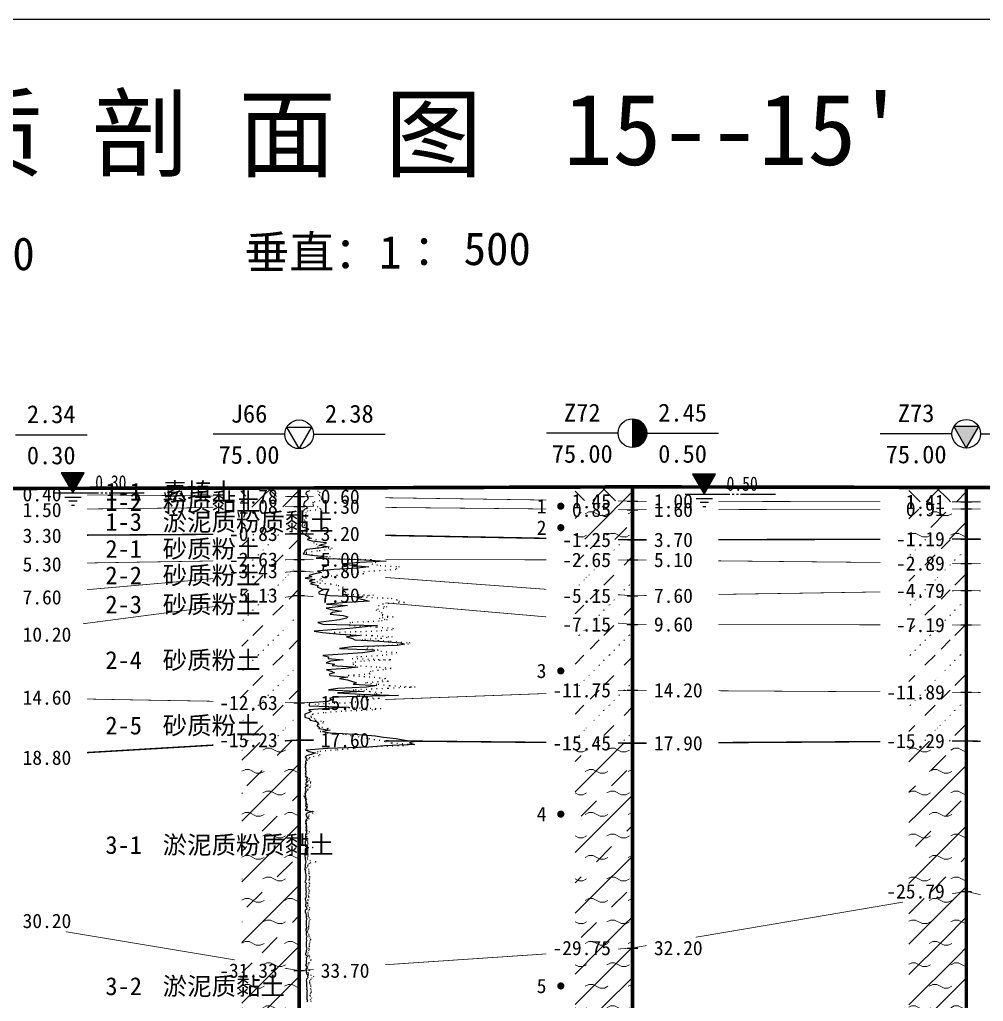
# Model space of a CAD drawing. Extents: x -37 to 3540, y -1485 to 297.
# Drawn here: x 1817.1 to 1951.6, y -449.1 to -312 of the extents above; entities that cross this region are included whole.
import ezdxf
from ezdxf.enums import TextEntityAlignment as Align

# ---------------------------------------------------------------- set-up
doc = ezdxf.new("R2010")
doc.units = 0
doc.linetypes.add('DOT', pattern=[6.35, 0, -6.35])
doc.layers.get('0').update_dxf_attribs({"linetype": 'CONTINUOUS'})
for name, color, linetype in [('CURVE', 200, 'CONTINUOUS'), ('FRAME', 7, 'CONTINUOUS'), ('HOLE', 41, 'CONTINUOUS'), ('SAMPLE', 1, 'CONTINUOUS'), ('STRATUM', 241, 'CONTINUOUS')]:
    doc.layers.add(name, color=color, linetype=linetype)
doc.layers.add('HATCH', color=7, linetype='CONTINUOUS', lineweight=13)
doc.styles.add('ST', font='')
doc.styles.get('ST').set_extended_font_data('SimSun')
pattern_1 = [(45, (1618.6395, -594), (-2.12132, 2.12132), [10, 0]), (135, (1618.6395, -594), (-2.12132, -2.12132), [10, 0])]
pattern_2 = [(45, (1618.6395, -594), (-4.24264, 4.24264), [10, 0]), (45, (1619.7005, -597.182), (-2.12132, 6.36396), [3, -3])]
pattern_3 = [(45, (1618.6395, -594), (-7e-07, 6.99998), [1.97196, -7.92754]), (45, (1621.4523, -591.171), (-7e-07, 6.99998), [1.99367, -7.90583]), (45, (1623.707, -588.918), (-7e-07, 6.99998), [1.81361, -8.08588]), (26.56505, (1618.6395, -590.5), (7, 7), [0.0965, -15.55598]), (36.8699, (1619.3395, -589.8), (7, 7), [0.19775, -34.80225]), (315, (1622.1395, -587.024), (6.99998, 1e-06), [0.03305, -9.86644]), (26.56505, (1622.1395, -594), (7, 7), [0.14475, -15.50773]), (26.56505, (1622.8395, -593.3), (7, 7), [0.10528, -15.5472]), (90, (1623.1895, -592.95), (-7, -5e-07), [0.02877, -6.97123]), (26.56505, (1623.5395, -592.6), (7, 7), [0.09101, -31.21394]), (36.8699, (1624.2395, -591.9), (7, 7), [0.11069, -34.88931]), (45, (1624.9395, -591.2), (-2e-07, 6.99998), [0.10911, -9.79038]), (315, (1625.5536, -590.452), (6.99998, 1e-06), [0.03305, -9.86644]), (36.8699, (1620.0395, -589.1), (7, 7), [0.10224, -34.89776]), (53.1301, (1620.7395, -588.4), (14, 21), [0.13438, -34.86562]), (53.1301, (1621.4395, -587.7), (14, 21), [0.12625, -34.87375])]
pattern_4 = [(45, (1618.6395, -594), (-4.24264, 4.24264), [10, 0]), (45, (1619.7005, -597.182), (-2.12132, 6.36396), [3, -3]), (26.565, (1619.7136, -594.2536), (5.999823, 5.999812), [0.567, -12.849]), (0, (1619.1466, -594.2536), (0, 6), [0.567, -5.433]), (26.565, (1617.0582, -594), (5.999823, 5.999812), [0.567, -12.849]), (0, (1617.5653, -593.7464), (0, 6), [0.567, -5.433]), (153.435, (1619.1466, -594.2536), (-5.999818, -5e-06), [1.134, -12.2826]), (26.565, (1622.7136, -591.2536), (5.999823, 5.999812), [0.567, -12.849]), (0, (1622.1466, -591.2536), (0, 6), [0.567, -5.433]), (26.565, (1620.0582, -591), (5.999823, 5.999812), [0.567, -12.849]), (0, (1620.5653, -590.7464), (0, 6), [0.567, -5.433]), (153.435, (1622.1466, -591.2536), (-5.999818, -5e-06), [1.134, -12.2826])]
pattern_5 = [(45, (1618.6395, -594), (-2.12132, 2.12132), [10, 0]), (26.565, (1619.7136, -594.2536), (5.999823, 5.999812), [0.567, -12.849]), (0, (1619.1466, -594.2536), (0, 6), [0.567, -5.433]), (26.565, (1617.0582, -594), (5.999823, 5.999812), [0.567, -12.849]), (0, (1617.5653, -593.7464), (0, 6), [0.567, -5.433]), (153.435, (1619.1466, -594.2536), (-5.999818, -5e-06), [1.134, -12.2826]), (26.565, (1622.7136, -591.2536), (5.999823, 5.999812), [0.567, -12.849]), (0, (1622.1466, -591.2536), (0, 6), [0.567, -5.433]), (26.565, (1620.0582, -591), (5.999823, 5.999812), [0.567, -12.849]), (0, (1620.5653, -590.7464), (0, 6), [0.567, -5.433]), (153.435, (1622.1466, -591.2536), (-5.999818, -5e-06), [1.134, -12.2826])]

# ---------------------------------------------------------------- blocks, each defined once
blk = doc.blocks.new('图头_剖面图A3')
at = {"style": 'ST'}
for s, height, p in [('工 程 地 质 剖 面 图', 10, (-15.09, 10.79)), ('比例尺：水平：1∶            垂直：1∶', 4.6, (-11.5, -5.76))]:
    blk.add_text(s, height=height, dxfattribs=at).set_placement(p, align=Align.MIDDLE_CENTER)
for tag, height, p in [('01_剖面号', 10, (64.41, 11.39)), ('03＿纵向比例', 4.6, (50.43, -5.28)), ('02_横向比例', 4.6, (-18.82, -5.99))]:
    blk.add_attdef(tag, text='', height=height, dxfattribs=at).set_placement(p, align=Align.MIDDLE_LEFT)
blk = doc.blocks.new('H_cpt_hole')
for p, q in [((-1.73, 1), (1.73, 1)), ((0, -2), (-1.73, 1)), ((1.73, 1), (0, -2))]:
    blk.add_line(p, q)
blk.add_circle((0, 0), 2)
blk = doc.blocks.new('H_sam_hole')
blk.add_line((0, 2), (0, -2))
at = {"const_width": 2}
blk.add_lwpolyline([(0, -1, 0.414214), (1, 0, 0.414214), (0, 1, 1)], format="xyb", dxfattribs=at)
blk.add_circle((0, 0), 2)
blk = doc.blocks.new('H_spt_hole')
blk.add_hatch(color=256).paths.add_polyline_path([(1.73, 1), (-1.73, 1), (0, -2)])
blk.add_lwpolyline([(0, -2), (1.73, 1), (-1.73, 1)], close=True)
blk.add_circle((0, 0), 2)
blk = doc.blocks.new('SampleSoilUndisturbed')
at = {"const_width": 0.5}
blk.add_lwpolyline([(-0.25, 0, 1), (0.25, 0, 1)], format="xyb", close=True, dxfattribs=at)
blk = doc.blocks.new('Gwl')
blk.add_lwpolyline([(0, 0, 0, 3.22, 0), (0, 2.79, 3.22, 3.22, 0)], format="xyseb")
blk.add_lwpolyline([(0, 0), (1.61, 2.79), (-1.61, 2.79)], close=True)
for points in [[(-2.63, 0), (3.61, 0)], [(3.93, 0), (4.21, 0)], [(4.53, 0), (4.8, 0)], [(5.09, 0), (9.99, 0)], [(-1.09, -0.61), (1.16, -0.61)], [(-0.54, -1.14), (0.61, -1.14)], [(-0.19, -1.74), (0.26, -1.74)]]:
    blk.add_lwpolyline(points)
at = {"style": 'ST', "width": 0.8}
blk.add_attdef('*GWL', (3.14, 0.45), '', height=2, dxfattribs=at)

msp = doc.modelspace()

# ---------------------------------------------------------------- hatches: boundary and pattern name
at = {"layer": 'HATCH'}
h = msp.add_hatch(dxfattribs=at)
h.set_pattern_fill('STT', color=50, style=0)
h.set_pattern_definition(pattern_1)
h.paths.add_polyline_path([(1856.12, -377.41), (1848.12, -377.42), (1848.12, -378.54), (1856.12, -378.61)])
h.paths.add_polyline_path([(1836.25, -381.78), (1852.2, -381.78), (1852.2, -376.84), (1836.25, -376.84)], flags=9)
h.paths.add_polyline_path([(1846.91, -380.09), (1853.61, -380.09), (1853.61, -377.16), (1846.91, -377.16)], flags=9)
h = msp.add_hatch(dxfattribs=at)
h.set_pattern_fill('FZNT', color=32, style=0)
h.set_pattern_definition(pattern_2)
h.paths.add_polyline_path([(1856.12, -378.61), (1848.12, -378.54), (1848.12, -380.1), (1856.12, -380.01)])
h.paths.add_polyline_path([(1836.25, -381.78), (1852.2, -381.78), (1852.2, -376.84), (1836.25, -376.84)], flags=9)
h.paths.add_polyline_path([(1846.91, -381.49), (1853.61, -381.49), (1853.61, -378.56), (1846.91, -378.56)], flags=9)
h.paths.add_polyline_path([(1846.91, -380.09), (1853.61, -380.09), (1853.61, -377.16), (1846.91, -377.16)], flags=9)
h = msp.add_hatch(dxfattribs=at)
h.set_pattern_fill('STT', color=50, style=0)
h.set_pattern_definition(pattern_1)
h.paths.add_polyline_path([(1902.63, -377.25), (1894.63, -377.28), (1894.63, -379.14), (1902.63, -379.25)])
h.paths.add_polyline_path([(1893.42, -380.74), (1900.11, -380.74), (1900.11, -377.82), (1893.42, -377.82)], flags=9)
h = msp.add_hatch(dxfattribs=at)
h.set_pattern_fill('FZNT', color=32, style=0)
h.set_pattern_definition(pattern_2)
h.paths.add_polyline_path([(1902.63, -379.25), (1894.63, -379.14), (1894.63, -380.38), (1902.63, -380.45)])
h.paths.add_polyline_path([(1893.42, -381.94), (1900.12, -381.94), (1900.12, -379.01), (1893.42, -379.01)], flags=9)
h.paths.add_polyline_path([(1893.42, -380.74), (1900.11, -380.74), (1900.11, -377.82), (1893.42, -377.82)], flags=9)
h = msp.add_hatch(dxfattribs=at)
h.set_pattern_fill('STT', color=50, style=0)
h.set_pattern_definition(pattern_1)
h.paths.add_polyline_path([(1949.23, -377.34), (1941.23, -377.33), (1941.23, -379.33), (1949.23, -379.34)])
h.paths.add_polyline_path([(1940.02, -380.83), (1946.71, -380.83), (1946.71, -377.91), (1940.02, -377.91)], flags=9)
h = msp.add_hatch(dxfattribs=at)
h.set_pattern_fill('YNFNT', color=251, style=0)
h.set_pattern_definition(pattern_4)
h.paths.add_polyline_path([(1902.63, -380.45), (1894.63, -380.38), (1894.63, -384.51), (1902.63, -384.65)])
h.paths.add_polyline_path([(1891.99, -386.14), (1900.11, -386.14), (1900.11, -383.22), (1891.99, -383.22)], flags=9)
h.paths.add_polyline_path([(1893.42, -381.94), (1900.12, -381.94), (1900.12, -379.01), (1893.42, -379.01)], flags=9)
h = msp.add_hatch(dxfattribs=at)
h.set_pattern_fill('YNFNT', color=251, style=0)
h.set_pattern_definition(pattern_4)
h.paths.add_polyline_path([(1949.23, -380.34), (1941.23, -380.36), (1941.23, -384.56), (1949.23, -384.54)])
h.paths.add_polyline_path([(1938.59, -386.03), (1946.71, -386.03), (1946.71, -383.1), (1938.59, -383.1)], flags=9)
h.paths.add_polyline_path([(1940.02, -381.83), (1946.71, -381.83), (1946.71, -378.9), (1940.02, -378.9)], flags=9)
h = msp.add_hatch(dxfattribs=at)
h.set_pattern_fill('SZFT', color=52, style=0)
h.set_pattern_definition(pattern_3)
h.paths.add_polyline_path([(1856.12, -383.81), (1848.12, -383.86), (1848.12, -387.53), (1856.12, -387.41)])
h.paths.add_polyline_path([(1836.25, -388.34), (1852.2, -388.34), (1852.2, -383.4), (1836.25, -383.4)], flags=9)
h.paths.add_polyline_path([(1845.48, -388.89), (1853.61, -388.89), (1853.61, -385.96), (1845.48, -385.96)], flags=9)
h.paths.add_polyline_path([(1845.48, -385.29), (1853.61, -385.29), (1853.61, -382.36), (1845.48, -382.36)], flags=9)
h = msp.add_hatch(dxfattribs=at)
h.set_pattern_fill('SZFT', color=52, style=0)
h.set_pattern_definition(pattern_3)
h.paths.add_polyline_path([(1902.63, -384.65), (1894.63, -384.51), (1894.63, -387.45), (1902.63, -387.45)])
h.paths.add_polyline_path([(1891.99, -388.94), (1900.12, -388.94), (1900.12, -386.01), (1891.99, -386.01)], flags=9)
h.paths.add_polyline_path([(1891.99, -386.14), (1900.11, -386.14), (1900.11, -383.22), (1891.99, -383.22)], flags=9)
h = msp.add_hatch(dxfattribs=at)
h.set_pattern_fill('SZFT', color=52, style=0)
h.set_pattern_definition(pattern_3)
h.paths.add_polyline_path([(1949.23, -384.54), (1941.23, -384.56), (1941.23, -387.86), (1949.23, -387.94)])
h.paths.add_polyline_path([(1938.59, -389.43), (1946.71, -389.43), (1946.71, -386.5), (1938.59, -386.5)], flags=9)
h.paths.add_polyline_path([(1938.59, -386.03), (1946.71, -386.03), (1946.71, -383.1), (1938.59, -383.1)], flags=9)
h = msp.add_hatch(dxfattribs=at)
h.set_pattern_fill('SZFT', color=52, style=0)
h.set_pattern_definition(pattern_3)
h.paths.add_polyline_path([(1856.12, -387.41), (1848.12, -387.53), (1848.12, -389.71), (1856.12, -389.01)])
h.paths.add_polyline_path([(1836.25, -392.05), (1852.2, -392.05), (1852.2, -387.11), (1836.25, -387.11)], flags=9)
h.paths.add_polyline_path([(1845.48, -390.49), (1853.61, -390.49), (1853.61, -387.56), (1845.48, -387.56)], flags=9)
h.paths.add_polyline_path([(1845.48, -388.89), (1853.61, -388.89), (1853.61, -385.96), (1845.48, -385.96)], flags=9)
h = msp.add_hatch(dxfattribs=at)
h.set_pattern_fill('SZFT', color=52, style=0)
h.set_pattern_definition(pattern_3)
h.paths.add_polyline_path([(1902.63, -387.45), (1894.63, -387.45), (1894.63, -391.86), (1902.63, -392.45)])
h.paths.add_polyline_path([(1891.99, -393.94), (1900.11, -393.94), (1900.11, -391.02), (1891.99, -391.02)], flags=9)
h.paths.add_polyline_path([(1891.99, -388.94), (1900.12, -388.94), (1900.12, -386.01), (1891.99, -386.01)], flags=9)
h = msp.add_hatch(dxfattribs=at)
h.set_pattern_fill('SZFT', color=52, style=0)
h.set_pattern_definition(pattern_3)
h.paths.add_polyline_path([(1949.23, -387.94), (1941.23, -387.86), (1941.23, -391.86), (1949.23, -391.74)])
h.paths.add_polyline_path([(1938.59, -393.23), (1946.71, -393.23), (1946.71, -390.3), (1938.59, -390.3)], flags=9)
h.paths.add_polyline_path([(1938.59, -389.43), (1946.71, -389.43), (1946.71, -386.5), (1938.59, -386.5)], flags=9)
h = msp.add_hatch(dxfattribs=at)
h.set_pattern_fill('SZFT', color=52, style=0)
h.set_pattern_definition(pattern_3)
h.paths.add_polyline_path([(1856.12, -389.01), (1848.12, -389.71), (1848.12, -393.46), (1856.12, -392.41)])
h.paths.add_polyline_path([(1836.25, -396.11), (1852.2, -396.11), (1852.2, -391.17), (1836.25, -391.17)], flags=9)
h.paths.add_polyline_path([(1836.25, -392.05), (1852.2, -392.05), (1852.2, -387.11), (1836.25, -387.11)], flags=9)
h.paths.add_polyline_path([(1845.48, -393.89), (1853.61, -393.89), (1853.61, -390.96), (1845.48, -390.96)], flags=9)
h.paths.add_polyline_path([(1845.48, -390.49), (1853.61, -390.49), (1853.61, -387.56), (1845.48, -387.56)], flags=9)
h = msp.add_hatch(dxfattribs=at)
h.set_pattern_fill('SZFT', color=52, style=0)
h.set_pattern_definition(pattern_3)
h.paths.add_polyline_path([(1949.23, -391.74), (1941.23, -391.86), (1941.23, -396.53), (1949.23, -396.54)])
h.paths.add_polyline_path([(1938.59, -398.03), (1946.71, -398.03), (1946.71, -395.1), (1938.59, -395.1)], flags=9)
h.paths.add_polyline_path([(1938.59, -393.23), (1946.71, -393.23), (1946.71, -390.3), (1938.59, -390.3)], flags=9)
h = msp.add_hatch(dxfattribs=at)
h.set_pattern_fill('SZFT', color=52, style=0)
h.set_pattern_definition(pattern_3)
h.paths.add_polyline_path([(1856.12, -392.41), (1848.12, -393.46), (1848.12, -407.26), (1856.12, -407.41)])
h.paths.add_polyline_path([(1836.25, -403.88), (1852.2, -403.88), (1852.2, -398.94), (1836.25, -398.94)], flags=9)
h.paths.add_polyline_path([(1836.25, -396.11), (1852.2, -396.11), (1852.2, -391.17), (1836.25, -391.17)], flags=9)
h.paths.add_polyline_path([(1844.05, -408.89), (1853.61, -408.89), (1853.61, -405.96), (1844.05, -405.96)], flags=9)
h.paths.add_polyline_path([(1845.48, -393.89), (1853.61, -393.89), (1853.61, -390.96), (1845.48, -390.96)], flags=9)
h = msp.add_hatch(dxfattribs=at)
h.set_pattern_fill('SZFT', color=52, style=0)
h.set_pattern_definition(pattern_3)
h.paths.add_polyline_path([(1902.63, -392.45), (1894.63, -391.86), (1894.63, -395.76), (1902.63, -396.45)])
h.paths.add_polyline_path([(1891.99, -397.94), (1900.11, -397.94), (1900.11, -395.02), (1891.99, -395.02)], flags=9)
h.paths.add_polyline_path([(1891.99, -393.94), (1900.11, -393.94), (1900.11, -391.02), (1891.99, -391.02)], flags=9)
h = msp.add_hatch(dxfattribs=at)
h.set_pattern_fill('SZFT', color=52, style=0)
h.set_pattern_definition(pattern_3)
h.paths.add_polyline_path([(1902.63, -396.45), (1894.63, -395.76), (1894.63, -405.96), (1902.63, -405.65)])
h.paths.add_polyline_path([(1890.56, -407.14), (1900.11, -407.14), (1900.11, -404.22), (1890.56, -404.22)], flags=9)
h.paths.add_polyline_path([(1891.99, -397.94), (1900.11, -397.94), (1900.11, -395.02), (1891.99, -395.02)], flags=9)
h = msp.add_hatch(dxfattribs=at)
h.set_pattern_fill('SZFT', color=52, style=0)
h.set_pattern_definition(pattern_3)
h.paths.add_polyline_path([(1949.23, -396.54), (1941.23, -396.53), (1941.23, -405.89), (1949.23, -405.94)])
h.paths.add_polyline_path([(1937.16, -407.43), (1946.71, -407.43), (1946.71, -404.5), (1937.16, -404.5)], flags=9)
h.paths.add_polyline_path([(1938.59, -398.03), (1946.71, -398.03), (1946.71, -395.1), (1938.59, -395.1)], flags=9)
h = msp.add_hatch(dxfattribs=at)
h.set_pattern_fill('SZFT', color=52, style=0)
h.set_pattern_definition(pattern_3)
h.paths.add_polyline_path([(1902.63, -405.65), (1894.63, -405.96), (1894.63, -412.98), (1902.63, -413.05)])
h.paths.add_polyline_path([(1890.56, -414.54), (1900.11, -414.54), (1900.11, -411.62), (1890.56, -411.62)], flags=9)
h.paths.add_polyline_path([(1890.56, -407.14), (1900.11, -407.14), (1900.11, -404.22), (1890.56, -404.22)], flags=9)
h = msp.add_hatch(dxfattribs=at)
h.set_pattern_fill('SZFT', color=52, style=0)
h.set_pattern_definition(pattern_3)
h.paths.add_polyline_path([(1949.23, -405.94), (1941.23, -405.89), (1941.23, -412.79), (1949.23, -412.74)])
h.paths.add_polyline_path([(1937.16, -414.23), (1946.71, -414.23), (1946.71, -411.3), (1937.16, -411.3)], flags=9)
h.paths.add_polyline_path([(1937.16, -407.43), (1946.71, -407.43), (1946.71, -404.5), (1937.16, -404.5)], flags=9)
h = msp.add_hatch(dxfattribs=at)
h.set_pattern_fill('SZFT', color=52, style=0)
h.set_pattern_definition(pattern_3)
h.paths.add_polyline_path([(1856.12, -407.41), (1848.12, -407.26), (1848.12, -413.08), (1856.12, -412.61)])
h.paths.add_polyline_path([(1836.25, -413), (1852.2, -413), (1852.2, -408.06), (1836.25, -408.06)], flags=9)
h.paths.add_polyline_path([(1844.05, -414.09), (1853.61, -414.09), (1853.61, -411.16), (1844.05, -411.16)], flags=9)
h.paths.add_polyline_path([(1844.05, -408.89), (1853.61, -408.89), (1853.61, -405.96), (1844.05, -405.96)], flags=9)
h = msp.add_hatch(dxfattribs=at)
h.set_pattern_fill('YNFNT', color=251, style=0)
h.set_pattern_definition(pattern_4)
h.paths.add_polyline_path([(1856.12, -412.61), (1848.12, -413.08), (1848.12, -443.47), (1856.12, -444.81)])
h.paths.add_polyline_path([(1836.25, -429.69), (1862.92, -429.69), (1862.92, -424.75), (1836.25, -424.75)], flags=9)
h.paths.add_polyline_path([(1844.05, -446.29), (1853.61, -446.29), (1853.61, -443.36), (1844.05, -443.36)], flags=9)
h.paths.add_polyline_path([(1844.05, -414.09), (1853.61, -414.09), (1853.61, -411.16), (1844.05, -411.16)], flags=9)
h = msp.add_hatch(dxfattribs=at)
h.set_pattern_fill('YNFNT', color=251, style=0)
h.set_pattern_definition(pattern_4)
h.paths.add_polyline_path([(1949.23, -412.74), (1941.23, -412.79), (1941.23, -435.1), (1949.23, -433.74)])
h.paths.add_polyline_path([(1937.16, -435.23), (1946.71, -435.23), (1946.71, -432.3), (1937.16, -432.3)], flags=9)
h.paths.add_polyline_path([(1937.16, -414.23), (1946.71, -414.23), (1946.71, -411.3), (1937.16, -411.3)], flags=9)
h = msp.add_hatch(dxfattribs=at)
h.set_pattern_fill('YNFNT', color=251, style=0)
h.set_pattern_definition(pattern_4)
h.paths.add_polyline_path([(1902.63, -413.05), (1894.63, -412.98), (1894.63, -442.2), (1902.63, -441.65)])
h.paths.add_polyline_path([(1890.56, -443.14), (1900.12, -443.14), (1900.12, -440.21), (1890.56, -440.21)], flags=9)
h.paths.add_polyline_path([(1890.56, -414.54), (1900.11, -414.54), (1900.11, -411.62), (1890.56, -411.62)], flags=9)
h = msp.add_hatch(dxfattribs=at)
h.set_pattern_fill('YNNT', color=251, style=0)
h.set_pattern_definition(pattern_5)
h.paths.add_polyline_path([(1949.23, -433.74), (1941.23, -435.1), (1941.23, -451.57), (1949.23, -451.14)])
h.paths.add_polyline_path([(1937.16, -452.63), (1946.71, -452.63), (1946.71, -449.7), (1937.16, -449.7)], flags=9)
h.paths.add_polyline_path([(1937.16, -435.23), (1946.71, -435.23), (1946.71, -432.3), (1937.16, -432.3)], flags=9)
h = msp.add_hatch(dxfattribs=at)
h.set_pattern_fill('YNNT', color=251, style=0)
h.set_pattern_definition(pattern_5)
h.paths.add_polyline_path([(1902.63, -441.65), (1894.63, -442.2), (1894.63, -453.78), (1902.63, -453.65)])
h.paths.add_polyline_path([(1890.56, -455.14), (1900.12, -455.14), (1900.12, -452.21), (1890.56, -452.21)], flags=9)
h.paths.add_polyline_path([(1890.56, -443.14), (1900.12, -443.14), (1900.12, -440.21), (1890.56, -440.21)], flags=9)
h = msp.add_hatch(dxfattribs=at)
h.set_pattern_fill('YNNT', color=251, style=0)
h.set_pattern_definition(pattern_5)
h.paths.add_polyline_path([(1856.12, -444.81), (1848.12, -443.47), (1848.12, -454.19), (1856.12, -454.41)])
h.paths.add_polyline_path([(1836.26, -449.4), (1855.76, -449.4), (1855.76, -444.51), (1836.26, -444.51)], flags=9)
h.paths.add_polyline_path([(1844.05, -455.89), (1853.61, -455.89), (1853.61, -452.96), (1844.05, -452.96)], flags=9)
h.paths.add_polyline_path([(1844.05, -446.29), (1853.61, -446.29), (1853.61, -443.36), (1844.05, -443.36)], flags=9)

# ---------------------------------------------------------------- linework, layer by layer
at = {"layer": 'CURVE', "color": 30, "linetype": 'Continuous'}
msp.add_lwpolyline([(1857.54, -377.81), (1857.09, -378.01), (1857.03, -378.21), (1857.3, -378.41), (1857.25, -378.61), (1857.36, -378.81), (1857.27, -379.01), (1857.08, -379.21), (1856.85, -379.41), (1856.79, -379.61), (1856.72, -379.81), (1857.07, -380.01), (1857.26, -380.21), (1856.81, -380.41), (1856.7, -380.61), (1856.47, -380.81), (1856.54, -381.01), (1856.55, -381.21), (1856.49, -381.41), (1856.5, -381.61), (1856.52, -381.81), (1856.53, -382.01), (1856.59, -382.21), (1856.59, -382.41), (1856.47, -382.61), (1856.54, -382.81), (1857.25, -383.01), (1857.4, -383.21), (1856.65, -383.41), (1856.47, -383.61), (1856.81, -383.81), (1857.01, -384.01), (1857.44, -384.21), (1857.67, -384.41), (1857.24, -384.61), (1857.87, -384.81), (1859.88, -385.01), (1859.8, -385.21), (1859.02, -385.41), (1860.32, -385.61), (1858.8, -385.81), (1857.2, -386.01), (1856.92, -386.21), (1856.81, -386.41), (1856.68, -386.61), (1857.83, -386.81), (1859.97, -387.01), (1858.51, -387.21), (1864.41, -387.41), (1868.28, -387.61), (1864.59, -387.81), (1862.27, -388.01), (1863.78, -388.21), (1865.86, -388.41), (1864.27, -388.61), (1860.95, -388.81), (1858.66, -389.01), (1859.24, -389.21), (1858.32, -389.41), (1857.48, -389.61), (1857.9, -389.81), (1856.94, -390.01), (1858.32, -390.21), (1857.49, -390.41), (1858.18, -390.61), (1857.71, -390.81), (1858.83, -391.01), (1858.63, -391.21), (1859.05, -391.41), (1859.46, -391.61), (1859.11, -391.81), (1858.82, -392.01), (1858.92, -392.21), (1860.4, -392.41), (1865.05, -392.61), (1864.22, -392.81), (1865.25, -393.01), (1865.88, -393.21), (1862.76, -393.41), (1859.93, -393.61), (1862.85, -393.81), (1861.55, -394.01), (1859.9, -394.21), (1860.81, -394.41), (1862.01, -394.61), (1860.78, -394.81), (1860.44, -395.01), (1862.26, -395.21), (1862.92, -395.41), (1862.74, -395.61), (1861.75, -395.81), (1860.29, -396.01), (1858.7, -396.21), (1859.43, -396.41), (1867.03, -396.61), (1865.32, -396.81), (1863.17, -397.01), (1860.69, -397.21), (1858.22, -397.41), (1859.35, -397.61), (1861.85, -397.81), (1864.65, -398.01), (1862.72, -398.21), (1863.55, -398.41), (1863.89, -398.61), (1867.39, -398.81), (1870.24, -399.01), (1870.8, -399.21), (1869.85, -399.41), (1863.49, -399.61), (1861.74, -399.81), (1866.58, -400.01), (1866.58, -400.21), (1864.95, -400.41), (1862.19, -400.61), (1859.4, -400.81), (1860.22, -401.01), (1860.18, -401.21), (1862.24, -401.41), (1860.47, -401.61), (1859.9, -401.81), (1861.05, -402.01), (1860.73, -402.21), (1864.29, -402.41), (1862.62, -402.61), (1859.95, -402.81), (1860.6, -403.01), (1861.06, -403.21), (1860.29, -403.41), (1860.4, -403.61), (1862.9, -403.81), (1861.73, -404.01), (1862.84, -404.21), (1863.57, -404.41), (1864.13, -404.61), (1863.65, -404.81), (1866.96, -405.01), (1865.5, -405.21), (1861.49, -405.41), (1860.21, -405.61), (1865.08, -405.81), (1861.46, -406.01), (1864.75, -406.21), (1869.98, -406.41), (1860.97, -406.61), (1860.36, -406.81), (1860.73, -407.01), (1860.09, -407.21), (1857.61, -407.41), (1857.51, -407.61), (1857.5, -407.81), (1862.99, -408.01), (1860.07, -408.21), (1857.45, -408.41), (1857.79, -408.61), (1857.41, -408.81), (1856.91, -409.01), (1856.89, -409.21), (1856.92, -409.41), (1857.51, -409.61), (1857.67, -409.81), (1858.52, -410.01), (1858.83, -410.21), (1858.69, -410.41), (1858.62, -410.61), (1858.92, -410.81), (1858.84, -411.01), (1860.46, -411.21), (1859.35, -411.41), (1860.44, -411.61), (1863.9, -411.81), (1866.76, -412.01), (1867.88, -412.21), (1869.66, -412.41), (1870.87, -412.61), (1872.25, -412.81), (1871.5, -413.01), (1872.21, -413.21), (1868.02, -413.41), (1865.86, -413.61), (1860.07, -413.81), (1857.11, -414.01), (1857.45, -414.21), (1858.41, -414.41), (1857.79, -414.61), (1857.13, -414.81), (1856.97, -415.01), (1857.13, -415.21), (1857.08, -415.41), (1857, -415.61), (1857.07, -415.81), (1857, -416.01), (1856.99, -416.21), (1856.96, -416.41), (1857.02, -416.61), (1857, -416.81), (1857.09, -417.01), (1857.02, -417.21), (1857.05, -417.41), (1856.95, -417.61), (1857.04, -417.81), (1857.27, -418.01), (1857.04, -418.21), (1857.31, -418.41), (1857.04, -418.61), (1857.01, -418.81), (1857.31, -419.01), (1856.94, -419.21), (1856.98, -419.41), (1857, -419.61), (1857.11, -419.81), (1856.97, -420.01), (1856.97, -420.21), (1856.98, -420.41), (1856.86, -420.61), (1857.16, -420.81), (1856.98, -421.01), (1857.1, -421.21), (1857.05, -421.41), (1857.05, -421.61), (1857, -421.81), (1857.2, -422.01), (1857.06, -422.21), (1856.95, -422.41), (1857.96, -422.61), (1857.17, -422.81), (1857.05, -423.01), (1857.11, -423.21), (1857.21, -423.41), (1857.25, -423.61), (1857.05, -423.81), (1857, -424.01), (1857.09, -424.21), (1857.08, -424.41), (1857.07, -424.61), (1857.04, -424.81), (1857.07, -425.01), (1857.06, -425.21), (1857.12, -425.41), (1857.11, -425.61), (1857, -425.81), (1856.99, -426.01), (1857.02, -426.21), (1857.02, -426.41), (1857.03, -426.61), (1856.97, -426.81), (1856.95, -427.01), (1856.94, -427.21), (1856.94, -427.41), (1857.4, -427.61), (1856.95, -427.81), (1856.93, -428.01), (1856.94, -428.21), (1856.94, -428.41), (1856.91, -428.61), (1856.91, -428.81), (1856.95, -429.01), (1856.96, -429.21), (1857, -429.41), (1857.06, -429.61), (1856.99, -429.81), (1856.94, -430.01), (1856.97, -430.21), (1856.97, -430.41), (1856.86, -430.61), (1857, -430.81), (1856.96, -431.01), (1857.01, -431.21), (1857.04, -431.41), (1857.04, -431.61), (1857.04, -431.81), (1857.04, -432.01), (1856.98, -432.21), (1856.91, -432.41), (1857.09, -432.61), (1857.04, -432.81), (1857, -433.01), (1857.05, -433.21), (1857.05, -433.41), (1857.05, -433.61), (1857.08, -433.81), (1857.05, -434.01), (1857.05, -434.21), (1857.07, -434.41), (1857.03, -434.61), (1856.97, -434.81), (1857, -435.01), (1857.04, -435.21), (1857.03, -435.41), (1857.02, -435.61), (1856.98, -435.81), (1857.13, -436.01), (1857.19, -436.21), (1856.94, -436.41), (1856.95, -436.61), (1857.03, -436.81), (1857.1, -437.01), (1857.07, -437.21), (1857.07, -437.41), (1857.17, -437.61), (1857.09, -437.81), (1857.08, -438.01), (1857.08, -438.21), (1857.08, -438.41), (1857.07, -438.61), (1857.17, -438.81), (1857.05, -439.01), (1857.06, -439.21), (1857.12, -439.41), (1857.09, -439.61), (1857.11, -439.81), (1857.19, -440.01), (1857.12, -440.21), (1857.07, -440.41), (1857.18, -440.61), (1857.08, -440.81), (1857.1, -441.01), (1857.1, -441.21), (1857.11, -441.41), (1857.13, -441.61), (1857.2, -441.81), (1857.11, -442.01), (1857.07, -442.21), (1857.02, -442.41), (1857, -442.61), (1857.32, -442.81), (1857.09, -443.01), (1857.13, -443.21), (1857.07, -443.41), (1857.07, -443.61), (1857.13, -443.81), (1856.98, -444.01), (1857.14, -444.21), (1857.18, -444.41), (1857.03, -444.61), (1857.08, -444.81), (1857.11, -445.01), (1857.12, -445.21), (1857.36, -445.41), (1857.26, -445.61), (1857.34, -445.81), (1857.14, -446.01), (1857.09, -446.21), (1857.15, -446.41), (1857.14, -446.61), (1857.16, -446.81), (1857.12, -447.01), (1857.2, -447.21), (1857.16, -447.41), (1857.21, -447.61), (1857.17, -447.81), (1857.17, -448.01), (1857.17, -448.21), (1857.2, -448.41), (1857.18, -448.61), (1857.18, -448.81), (1857.28, -449.01), (1857.2, -449.21)], dxfattribs=at)
at = {"layer": 'CURVE', "color": 100, "linetype": 'DOT', "ltscale": 0.1}
msp.add_lwpolyline([(1858.66, -377.81), (1859.04, -378.01), (1858.82, -378.21), (1858.92, -378.41), (1859.11, -378.61), (1859.18, -378.81), (1859.28, -379.01), (1859.02, -379.21), (1858.07, -379.41), (1858, -379.61), (1858.03, -379.81), (1858.63, -380.01), (1858.97, -380.21), (1859.17, -380.41), (1857.29, -380.61), (1857.11, -380.81), (1857.01, -381.01), (1857.05, -381.21), (1856.98, -381.41), (1857.09, -381.61), (1856.8, -381.81), (1856.89, -382.01), (1856.93, -382.21), (1856.89, -382.41), (1856.78, -382.61), (1857.12, -382.81), (1857.33, -383.01), (1857.43, -383.21), (1857.25, -383.41), (1857.05, -383.61), (1857.09, -383.81), (1857.32, -384.01), (1857.47, -384.21), (1857.73, -384.41), (1858.5, -384.61), (1858.36, -384.81), (1858.13, -385.01), (1858.51, -385.21), (1858.95, -385.41), (1858.69, -385.61), (1860.7, -385.81), (1860.49, -386.01), (1858.66, -386.21), (1857.07, -386.41), (1857.09, -386.61), (1858.52, -386.81), (1860.44, -387.01), (1860.16, -387.21), (1866.12, -387.41), (1866.61, -387.61), (1866.83, -387.81), (1866.24, -388.01), (1867.4, -388.21), (1870.05, -388.41), (1869.72, -388.61), (1869.62, -388.81), (1866.65, -389.01), (1864.25, -389.21), (1865.14, -389.41), (1861.41, -389.61), (1859.81, -389.81), (1859.2, -390.01), (1858.97, -390.21), (1859.39, -390.41), (1858.24, -390.61), (1860.49, -390.81), (1861.54, -391.01), (1862.25, -391.21), (1862.2, -391.41), (1861.6, -391.61), (1862.39, -391.81), (1862.63, -392.01), (1862.18, -392.21), (1866.49, -392.41), (1864.05, -392.61), (1868.97, -392.81), (1869.72, -393.01), (1870.03, -393.21), (1870.8, -393.41), (1867.86, -393.61), (1867.2, -393.81), (1868.33, -394.01), (1867.88, -394.21), (1866.8, -394.41), (1867.26, -394.61), (1867.62, -394.81), (1867.77, -395.01), (1867.69, -395.21), (1869.24, -395.41), (1867.26, -395.61), (1868.41, -395.81), (1867.29, -396.01), (1863.26, -396.21), (1863.02, -396.41), (1863.12, -396.61), (1866.96, -396.81), (1869.22, -397.01), (1869.11, -397.21), (1866.99, -397.41), (1860.99, -397.61), (1861.77, -397.81), (1866.28, -398.01), (1869.09, -398.21), (1867.59, -398.41), (1864.91, -398.61), (1868.88, -398.81), (1871.56, -399.01), (1871.36, -399.21), (1868.69, -399.41), (1865.71, -399.61), (1865.54, -399.81), (1867.04, -400.01), (1867.53, -400.21), (1869.74, -400.41), (1869.1, -400.61), (1867.78, -400.81), (1864.21, -401.01), (1863.49, -401.21), (1868.89, -401.41), (1864.77, -401.61), (1863.63, -401.81), (1863.62, -402.01), (1863.93, -402.21), (1867.33, -402.41), (1868.97, -402.61), (1867.9, -402.81), (1866.08, -403.01), (1865.86, -403.21), (1866.02, -403.41), (1862.96, -403.61), (1866.57, -403.81), (1868.18, -404.01), (1867.64, -404.21), (1868.59, -404.41), (1865.39, -404.61), (1867.15, -404.81), (1868.74, -405.01), (1872.32, -405.21), (1868.49, -405.41), (1863.66, -405.61), (1865.99, -405.81), (1867.67, -406.01), (1866.73, -406.21), (1864.16, -406.41), (1865.62, -406.61), (1867.31, -406.81), (1865.53, -407.01), (1864.76, -407.21), (1863.3, -407.41), (1858.33, -407.61), (1858.69, -407.81), (1861.6, -408.01), (1867.52, -408.21), (1866.36, -408.41), (1862.07, -408.61), (1859.56, -408.81), (1858.03, -409.01), (1857.73, -409.21), (1857.74, -409.41), (1858.23, -409.61), (1858.37, -409.81), (1859.49, -410.01), (1859.48, -410.21), (1858.87, -410.41), (1858.66, -410.61), (1859.26, -410.81), (1860.16, -411.01), (1859.83, -411.21), (1859.05, -411.41), (1860.01, -411.61), (1862.58, -411.81), (1863.61, -412.01), (1864.79, -412.21), (1865.83, -412.41), (1867.26, -412.61), (1868.18, -412.81), (1869.03, -413.01), (1872.08, -413.21), (1870.66, -413.41), (1865.4, -413.61), (1863.7, -413.81), (1861.3, -414.01), (1858.73, -414.21), (1858.57, -414.41), (1858.98, -414.61), (1858.91, -414.81), (1857.56, -415.01), (1857.52, -415.21), (1857.26, -415.41), (1856.98, -415.61), (1856.99, -415.81), (1856.97, -416.01), (1856.94, -416.21), (1856.99, -416.41), (1857.03, -416.61), (1856.95, -416.81), (1857.11, -417.01), (1856.97, -417.21), (1857.02, -417.41), (1857.08, -417.61), (1857.23, -417.81), (1857.54, -418.01), (1857.41, -418.21), (1857.68, -418.41), (1857.76, -418.61), (1857.29, -418.81), (1857.68, -419.01), (1857.63, -419.21), (1857.33, -419.41), (1857.33, -419.61), (1856.94, -419.81), (1856.92, -420.01), (1856.93, -420.21), (1856.73, -420.41), (1857.08, -420.61), (1856.99, -420.81), (1856.98, -421.01), (1857.06, -421.21), (1857.1, -421.41), (1857.28, -421.61), (1857.22, -421.81), (1857.21, -422.01), (1857.12, -422.21), (1857.17, -422.41), (1858.12, -422.61), (1858.02, -422.81), (1857.48, -423.01), (1857.5, -423.21), (1857.33, -423.41), (1857.51, -423.61), (1857.21, -423.81), (1857.07, -424.01), (1857, -424.21), (1857.03, -424.41), (1857.16, -424.61), (1857.15, -424.81), (1857.14, -425.01), (1857.15, -425.21), (1857.54, -425.41), (1857.34, -425.61), (1857.17, -425.81), (1857.15, -426.01), (1857.13, -426.21), (1857.16, -426.41), (1857.24, -426.61), (1857.28, -426.81), (1857.31, -427.01), (1857.28, -427.21), (1857.24, -427.41), (1858.03, -427.61), (1857.39, -427.81), (1857.28, -428.01), (1857.29, -428.21), (1857.3, -428.41), (1857.34, -428.61), (1857.32, -428.81), (1857.25, -429.01), (1857.25, -429.21), (1857.61, -429.41), (1858.46, -429.61), (1857.54, -429.81), (1857.31, -430.01), (1857.31, -430.21), (1857.08, -430.41), (1857.42, -430.61), (1857.43, -430.81), (1857.46, -431.01), (1857.46, -431.21), (1857.47, -431.41), (1857.56, -431.61), (1857.57, -431.81), (1857.52, -432.01), (1857.52, -432.21), (1857.45, -432.41), (1857.57, -432.61), (1857.52, -432.81), (1857.52, -433.01), (1857.37, -433.21), (1857.42, -433.41), (1857.5, -433.61), (1857.49, -433.81), (1857.45, -434.01), (1857.37, -434.21), (1857.42, -434.41), (1857.46, -434.61), (1857.3, -434.81), (1857.37, -435.01), (1857.23, -435.21), (1857.3, -435.41), (1857.3, -435.61), (1857.31, -435.81), (1857.56, -436.01), (1857.52, -436.21), (1857.52, -436.41), (1857.32, -436.61), (1857.37, -436.81), (1857.38, -437.01), (1857.34, -437.21), (1857.48, -437.41), (1857.64, -437.61), (1857.52, -437.81), (1857.46, -438.01), (1857.48, -438.21), (1857.41, -438.41), (1857.4, -438.61), (1857.43, -438.81), (1857.38, -439.01), (1857.3, -439.21), (1857.25, -439.41), (1857.38, -439.61), (1857.48, -439.81), (1857.45, -440.01), (1857.58, -440.21), (1857.7, -440.41), (1857.66, -440.61), (1857.57, -440.81), (1857.5, -441.01), (1857.5, -441.21), (1857.51, -441.41), (1857.48, -441.61), (1857.49, -441.81), (1857.48, -442.01), (1857.39, -442.21), (1857.27, -442.41), (1857.41, -442.61), (1857.56, -442.81), (1857.5, -443.01), (1857.69, -443.21), (1857.76, -443.41), (1857.46, -443.61), (1857.46, -443.81), (1857.38, -444.01), (1857.26, -444.21), (1857.23, -444.41), (1857.47, -444.61), (1857.52, -444.81), (1857.33, -445.01), (1857.34, -445.21), (1857.72, -445.41), (1858.16, -445.61), (1857.88, -445.81), (1857.77, -446.01), (1857.54, -446.21), (1857.57, -446.41), (1857.58, -446.61), (1857.69, -446.81), (1857.73, -447.01), (1857.67, -447.21), (1857.68, -447.41), (1857.81, -447.61), (1857.76, -447.81), (1857.69, -448.01), (1857.62, -448.21), (1857.63, -448.41), (1857.85, -448.61), (1857.67, -448.81), (1857.74, -449.01), (1857.71, -449.21)], dxfattribs=at)
at = {"layer": 'FRAME', "linetype": 'Continuous'}
msp.add_line((2183.2, -312), (1483.01, -312), dxfattribs=at)
at = {"layer": 'HOLE', "linetype": 'Continuous'}
for points in [[(1816.51, -369.97), (1826.51, -369.97)], [(1854.12, -369.91), (1844.12, -369.91)], [(1858.12, -369.91), (1868.12, -369.91)], [(1900.63, -369.75), (1890.63, -369.75)], [(1904.63, -369.75), (1914.63, -369.75)], [(1947.23, -369.84), (1937.23, -369.84)], [(1951.23, -369.84), (1961.23, -369.84)], [(1855.37, -378.61), (1856.87, -378.61)], [(1901.88, -379.25), (1903.38, -379.25)], [(1948.48, -379.34), (1949.98, -379.34)], [(1855.37, -380.01), (1856.87, -380.01)], [(1901.88, -380.45), (1903.38, -380.45)], [(1948.48, -380.34), (1949.98, -380.34)], [(1855.37, -383.81), (1856.87, -383.81)], [(1901.88, -384.65), (1903.38, -384.65)], [(1948.48, -384.54), (1949.98, -384.54)], [(1855.37, -387.41), (1856.87, -387.41)], [(1901.88, -387.45), (1903.38, -387.45)], [(1948.48, -387.94), (1949.98, -387.94)], [(1855.37, -389.01), (1856.87, -389.01)], [(1948.48, -391.74), (1949.98, -391.74)], [(1855.37, -392.41), (1856.87, -392.41)], [(1901.88, -392.45), (1903.38, -392.45)], [(1901.88, -396.45), (1903.38, -396.45)], [(1948.48, -396.54), (1949.98, -396.54)], [(1901.88, -405.65), (1903.38, -405.65)], [(1948.48, -405.94), (1949.98, -405.94)], [(1855.37, -407.41), (1856.87, -407.41)], [(1855.37, -412.61), (1856.87, -412.61)], [(1901.88, -413.05), (1903.38, -413.05)], [(1948.48, -412.74), (1949.98, -412.74)], [(1948.48, -433.74), (1949.98, -433.74)], [(1901.88, -441.65), (1903.38, -441.65)], [(1855.37, -444.81), (1856.87, -444.81)]]:
    msp.add_lwpolyline(points, dxfattribs=at)
at = {"layer": 'HOLE', "linetype": 'Continuous', "const_width": 0.5}
for points in [[(1902.63, -377.25), (1902.63, -527.25)], [(1856.12, -377.41), (1856.12, -526.11)], [(1949.23, -377.34), (1949.23, -526.04)]]:
    msp.add_lwpolyline(points, dxfattribs=at)
at = {"layer": 'STRATUM', "linetype": 'Continuous'}
for points, const_width in [([(1868.12, -377.37), (1902.63, -377.25), (1949.23, -377.34), (2001.88, -377.43), (2040.12, -375.59)], 0.5), ([(1812.51, -377.47), (1814.51, -377.47), (1826.51, -377.45)], 0.5), ([(1826.51, -377.45), (1854.12, -377.41)], 0.5), ([(1826.51, -378.37), (1835.31, -378.44), (1844.12, -378.51)], 0.1), ([(1854.12, -377.41), (1856.12, -377.41), (1868.12, -377.37)], 0.5), ([(1854.12, -378.59), (1856.12, -378.61), (1858.12, -378.63)], 0.1), ([(1868.12, -378.77), (1879.37, -378.93), (1890.63, -379.09)], 0.1), ([(1900.63, -379.23), (1902.63, -379.25), (1904.63, -379.26)], 0.1), ([(1914.63, -379.28), (1925.93, -379.3), (1937.23, -379.32)], 0.1), ([(1947.23, -379.34), (1949.23, -379.34), (1951.23, -379.34)], 0.1), ([(1826.51, -380.34), (1835.31, -380.24), (1844.12, -380.14)], 0.1), ([(1854.12, -380.03), (1856.12, -380.01), (1858.12, -380.03)], 0.1), ([(1868.12, -380.12), (1879.37, -380.23), (1890.63, -380.34)], 0.1), ([(1900.63, -380.43), (1902.63, -380.45), (1904.63, -380.45)], 0.1), ([(1914.63, -380.42), (1925.93, -380.4), (1937.23, -380.37)], 0.1), ([(1947.23, -380.34), (1949.23, -380.34), (1951.23, -380.36)], 0.1), ([(1826.51, -383.99), (1835.31, -383.94), (1844.12, -383.88)], 0.2), ([(1854.12, -383.82), (1856.12, -383.81), (1858.12, -383.84)], 0.2), ([(1868.12, -384.02), (1879.37, -384.23), (1890.63, -384.44)], 0.2), ([(1900.63, -384.62), (1902.63, -384.65), (1904.63, -384.65)], 0.2), ([(1914.63, -384.62), (1925.93, -384.6), (1937.23, -384.57)], 0.2), ([(1947.23, -384.54), (1949.23, -384.54), (1951.23, -384.56)], 0.2), ([(1826.51, -387.88), (1835.31, -387.74), (1844.12, -387.6)], 0.1), ([(1854.12, -387.44), (1856.12, -387.41), (1858.12, -387.41)], 0.1), ([(1868.12, -387.42), (1879.37, -387.43), (1890.63, -387.44)], 0.1), ([(1900.63, -387.45), (1902.63, -387.45), (1904.63, -387.47)], 0.1), ([(1914.63, -387.58), (1925.93, -387.7), (1937.23, -387.81)], 0.1), ([(1947.23, -387.92), (1949.23, -387.94), (1951.23, -387.94)], 0.1), ([(1854.12, -389.18), (1856.12, -389.01), (1858.12, -389.15)], 0.1), ([(1826.51, -391.61), (1835.31, -390.84), (1844.12, -390.06)], 0.1), ([(1868.12, -389.9), (1879.37, -390.73), (1890.63, -391.56)], 0.1), ([(1914.63, -392.27), (1925.93, -392.1), (1937.23, -391.92)], 0.1), ([(1947.23, -391.77), (1949.23, -391.74), (1951.23, -391.77)], 0.1), ([(1854.12, -392.67), (1856.12, -392.41), (1858.12, -392.58)], 0.1), ([(1868.12, -393.45), (1879.37, -394.43), (1890.63, -395.41)], 0.1), ([(1900.63, -392.31), (1902.63, -392.45), (1904.63, -392.42)], 0.1), ([(1825.93, -396.37), (1835.31, -395.14), (1844.7, -393.91)], 0.1), ([(1900.63, -396.28), (1902.63, -396.45), (1904.63, -396.46)], 0.1), ([(1914.63, -396.48), (1925.93, -396.5), (1937.23, -396.52)], 0.1), ([(1947.23, -396.54), (1949.23, -396.54), (1951.23, -396.54)], 0.1), ([(1900.63, -405.73), (1902.63, -405.65), (1904.63, -405.67)], 0.1), ([(1914.63, -405.73), (1925.93, -405.8), (1937.23, -405.87)], 0.1), ([(1826.51, -406.88), (1835.31, -407.04), (1844.12, -407.19)], 0.1), ([(1868.12, -406.95), (1879.37, -406.53), (1890.63, -406.11)], 0.1), ([(1947.23, -405.93), (1949.23, -405.94), (1951.23, -405.97)], 0.1), ([(1854.12, -407.37), (1856.12, -407.41), (1858.12, -407.33)], 0.1), ([(1854.12, -412.72), (1856.12, -412.61), (1858.12, -412.63)], 0.2), ([(1868.12, -412.72), (1879.37, -412.83), (1890.63, -412.94)], 0.2), ([(1947.23, -412.75), (1949.23, -412.74), (1951.23, -412.78)], 0.2), ([(1826.51, -414.36), (1835.31, -413.84), (1844.12, -413.32)], 0.2), ([(1900.63, -413.03), (1902.63, -413.05), (1904.63, -413.04)], 0.2), ([(1914.63, -412.97), (1925.93, -412.9), (1937.23, -412.82)], 0.2), ([(1947.23, -434.08), (1949.23, -433.74), (1951.23, -434.21)], 0.1), ([(1911.46, -440.15), (1925.93, -437.7), (1940.39, -435.24)], 0.1), ([(1823.51, -439.37), (1835.31, -441.34), (1847.12, -443.31)], 0.1), ([(1900.63, -441.79), (1902.63, -441.65), (1904.63, -441.31)], 0.1), ([(1868.12, -443.99), (1879.37, -443.23), (1890.63, -442.47)], 0.1), ([(1854.12, -444.47), (1856.12, -444.81), (1858.12, -444.67)], 0.1)]:
    msp.add_lwpolyline(points, dxfattribs=dict(at, const_width=const_width))

# ---------------------------------------------------------------- block references
at = {"layer": 'CURVE'}
for p, values in [((1824.51, -378.07), {'*GWL': '0.30'}), ((1912.63, -378.25), {'*GWL': '0.50'})]:
    msp.add_blockref('Gwl', p, dxfattribs=at).add_auto_attribs(values)
at = {"layer": 'FRAME'}
msp.add_blockref('图头_剖面图A3', (1828.64, -338.7), dxfattribs=at).add_auto_attribs({'01_剖面号': "15--15'", '02_横向比例': '500', '03＿纵向比例': '500'})
at = {"layer": 'HOLE'}
for name, p in [('H_cpt_hole', (1856.12, -369.91)), ('H_sam_hole', (1902.63, -369.75)), ('H_spt_hole', (1949.23, -369.84))]:
    msp.add_blockref(name, p, dxfattribs=at)
at = {"layer": 'SAMPLE'}
for p in [(1892.63, -379.95), (1892.63, -382.95), (1892.63, -402.95), (1892.63, -422.95), (1892.63, -446.95)]:
    msp.add_blockref('SampleSoilUndisturbed', p, dxfattribs=at)

# ---------------------------------------------------------------- texts
at = {"layer": 'HOLE', "style": 'ST'}
for s, p in [('2.34', (1821.51, -367.1)), ('J66', (1849.12, -367.03)), ('2.38', (1863.12, -367.03)), ('Z72', (1895.63, -366.88)), ('2.45', (1909.63, -366.88)), ('Z73', (1942.23, -366.96)), ('75.00', (1895.63, -372.63)), ('0.50', (1909.63, -372.63)), ('75.00', (1942.23, -372.71)), ('0.30', (1821.51, -372.85)), ('75.00', (1849.12, -372.78))]:
    msp.add_text(s, height=2.5, dxfattribs=at).set_placement(p, align=Align.MIDDLE_CENTER)
for s, p in [('0.40', (1817.51, -378.27)), ('0.60', (1859.12, -378.61)), ('1.00', (1905.63, -379.25)), ('1.50', (1817.51, -380.47)), ('1.30', (1859.12, -380.01)), ('1.60', (1905.63, -380.45)), ('3.30', (1817.51, -384.07)), ('3.20', (1859.12, -383.81)), ('3.70', (1905.63, -384.65)), ('5.00', (1859.12, -387.41)), ('5.10', (1905.63, -387.45)), ('5.30', (1817.51, -388.07)), ('5.80', (1859.12, -389.01)), ('7.60', (1817.51, -392.67)), ('7.50', (1859.12, -392.41)), ('7.60', (1905.63, -392.45)), ('9.60', (1905.63, -396.45)), ('10.20', (1817.51, -397.87)), ('14.60', (1817.51, -406.67)), ('14.20', (1905.63, -405.65)), ('15.00', (1859.12, -407.41)), ('17.60', (1859.12, -412.61)), ('17.90', (1905.63, -413.05)), ('18.80', (1817.51, -415.07)), ('30.20', (1817.51, -437.87)), ('32.20', (1905.63, -441.65)), ('33.70', (1859.12, -444.81))]:
    msp.add_text(s, height=2, dxfattribs=at).set_placement(p, align=Align.MIDDLE_LEFT)
for s, p in [('1.78', (1853.12, -378.61)), ('1.45', (1899.63, -379.25)), ('1.41', (1946.23, -379.34)), ('1.08', (1853.12, -380.01)), ('0.85', (1899.63, -380.45)), ('0.91', (1946.23, -380.34)), ('-0.83', (1853.12, -383.81)), ('-1.25', (1899.63, -384.65)), ('-1.19', (1946.23, -384.54)), ('-2.63', (1853.12, -387.41)), ('-2.65', (1899.63, -387.45)), ('-2.89', (1946.23, -387.94)), ('-3.43', (1853.12, -389.01)), ('-5.13', (1853.12, -392.41)), ('-5.15', (1899.63, -392.45)), ('-4.79', (1946.23, -391.74)), ('-7.15', (1899.63, -396.45)), ('-7.19', (1946.23, -396.54)), ('-11.75', (1899.63, -405.65)), ('-11.89', (1946.23, -405.94)), ('-12.63', (1853.12, -407.41)), ('-15.23', (1853.12, -412.61)), ('-15.45', (1899.63, -413.05)), ('-15.29', (1946.23, -412.74)), ('-25.79', (1946.23, -433.74)), ('-29.75', (1899.63, -441.65)), ('-31.33', (1853.12, -444.81))]:
    msp.add_text(s, height=2, dxfattribs=at).set_placement(p, align=Align.MIDDLE_RIGHT)
at = {"layer": 'SAMPLE', "style": 'ST'}
for s, p in [('1', (1890.63, -379.95)), ('2', (1890.63, -382.95)), ('3', (1890.63, -402.95)), ('4', (1890.63, -422.95)), ('5', (1890.63, -446.95))]:
    msp.add_text(s, height=2, dxfattribs=at).set_placement(p, align=Align.MIDDLE_RIGHT)
at = {"layer": 'STRATUM', "style": 'ST'}
for s, p in [('1-1', (1829.07, -377.93)), ('素填土', (1837.07, -377.93)), ('1-2', (1829.07, -379.35)), ('粉质黏土', (1837.07, -379.35)), ('1-3', (1829.07, -382.14)), ('淤泥质粉质黏土', (1837.07, -382.14)), ('2-1', (1829.07, -385.91)), ('砂质粉土', (1837.07, -385.91)), ('砂质粉土', (1837.07, -389.61)), ('2-2', (1829.07, -389.61)), ('砂质粉土', (1837.07, -393.67)), ('2-3', (1829.07, -393.67)), ('2-4', (1829.07, -401.44)), ('砂质粉土', (1837.07, -401.44)), ('2-5', (1829.07, -410.57)), ('砂质粉土', (1837.07, -410.57)), ('3-1', (1829.07, -427.25)), ('淤泥质粉质黏土', (1837.07, -427.25)), ('淤泥质黏土', (1837.07, -446.98)), ('3-2', (1829.07, -446.98))]:
    msp.add_text(s, height=2.5, dxfattribs=at).set_placement(p, align=Align.MIDDLE_LEFT)

doc.saveas('drawing.dxf')
